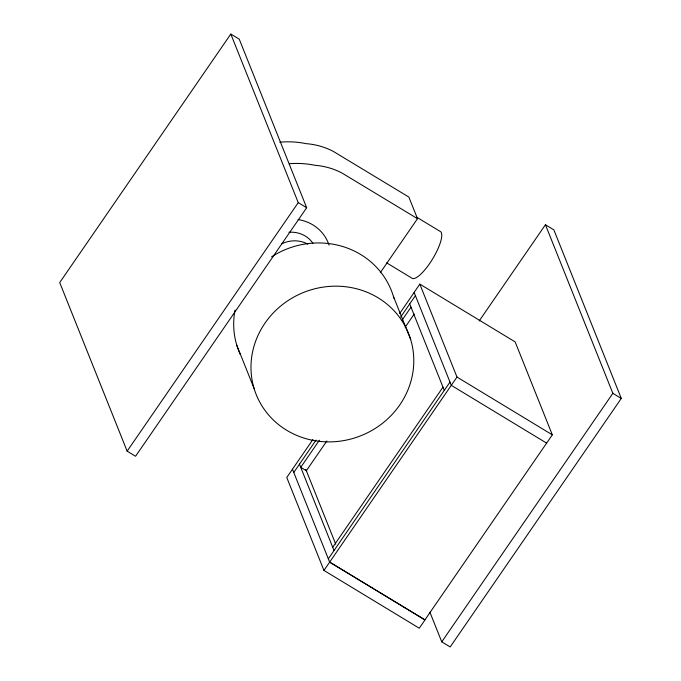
<?xml version="1.0" encoding="UTF-8"?>
<svg xmlns="http://www.w3.org/2000/svg" width="681" height="681" viewBox="0 0 681 681"><rect width="100%" height="100%" fill="white"/><g stroke="black" fill="none" stroke-linecap="round" stroke-linejoin="round"><path stroke-width="1.02" d="M230.816 34.05L59.715 282.572L127.143 451.154L135.57 456.261L306.671 207.739L239.244 39.157L230.816 34.05L298.244 202.632L306.671 207.739M127.143 451.154L298.244 202.632M380.304 272.698L417.504 218.678L408.855 197.064L333.332 151.412A70.79 66.568 -21.8 0 0 306.186 143.665A86.887 81.703 -21.8 0 0 279.78 142.21M329.613 562.072L424.953 619.855L552.325 434.844L515.159 341.905L419.819 284.122L414.116 292.404L451.282 385.335L546.622 443.127M312.954 439.466L286.769 477.5L323.943 570.431L419.283 628.222L424.987 619.94L329.647 562.148L292.472 469.218M399.687 313.481L414.142 292.49M293.775 472.461L316.061 440.088M400.666 317.057L415.41 295.648M319.415 440.198L300.738 467.336L306.356 470.741L326.846 440.982M401.969 320.3L411.001 307.174M405.169 327.203L414.21 314.077M479.16 320.998L545.43 224.739L553.857 229.846L621.285 398.428L450.184 646.95L441.756 641.842L429.924 612.27M332.72 547.303L442.99 387.14M328.319 558.829L449.988 382.101M323.943 570.431L456.985 377.053L419.819 284.122M441.756 641.842L612.857 393.32L545.43 224.739M416.857 217.29L439.986 231.302A27.351 7.602 -58.8 0 1 433.465 257.512A27.351 7.602 -58.8 0 1 412.397 278.452L386.595 262.823M417.504 218.678L341.981 173.025A70.79 66.568 -21.8 0 0 314.826 165.27A86.887 81.703 -21.8 0 0 289.442 163.738M612.857 393.32L621.285 398.428M456.985 377.053L552.325 434.844M409.707 303.93L444.284 390.383M393.388 296.32L410.677 339.547A82.061 77.166 -21.8 0 1 312.536 440.275A82.061 77.166 -21.8 0 1 273.932 312.256A82.061 77.166 -21.8 0 1 410.677 339.547M305.846 469.464L335.707 544.128M299.444 464.093L334.022 550.546M236.801 345.276L254.09 388.502M271.591 256.822A82.061 77.166 -21.8 0 1 393.967 298.355M240.155 354.231A82.061 77.166 -21.8 0 1 235.022 310.042M298.091 219.571A41.132 38.681 -21.8 0 1 329.025 245.075M288.923 232.264A27.351 25.725 -21.8 0 1 312.954 243.321M281.628 243.926A27.351 25.725 -21.8 0 1 307.846 244.19"/></g></svg>
